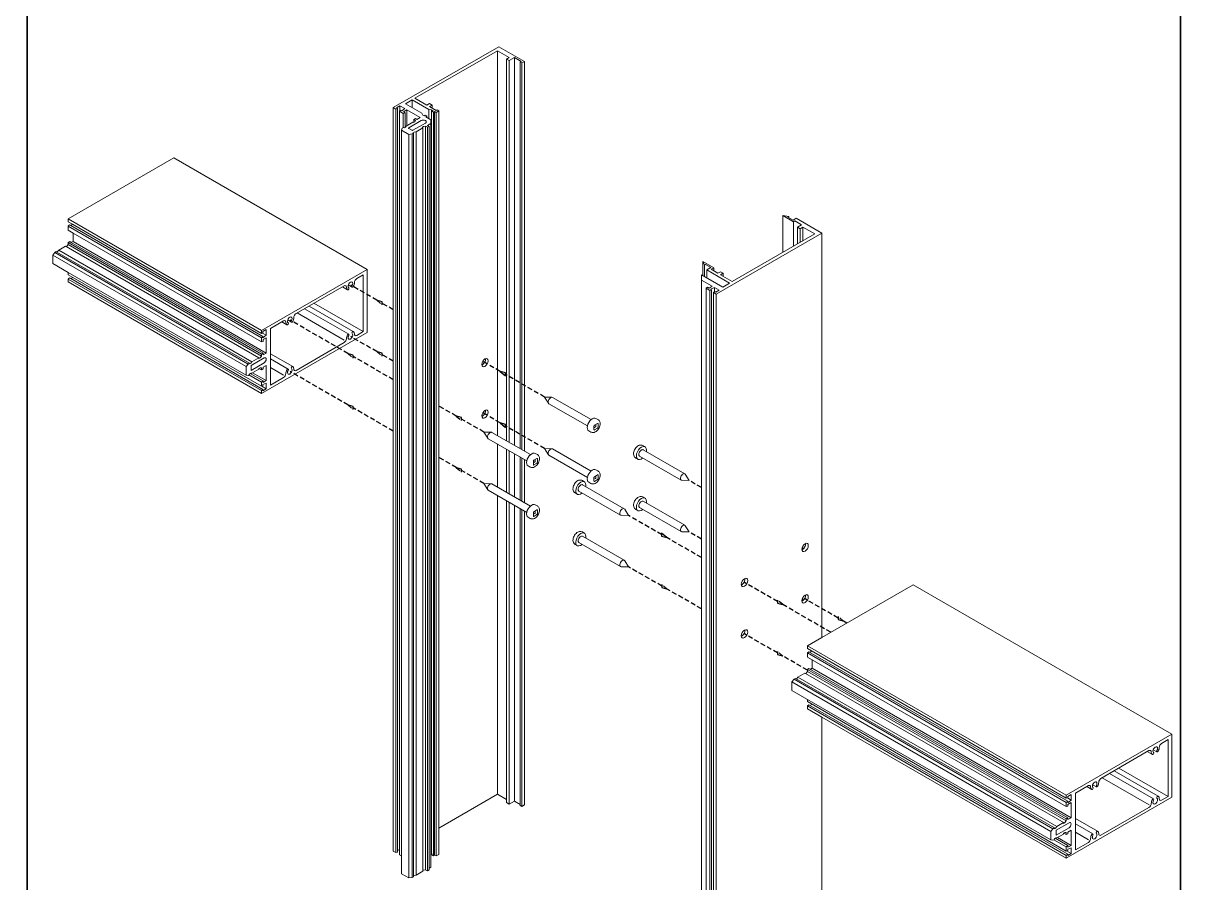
# Model space of a CAD drawing. Header units: millimetres. Extents: x -17234 to -8874, y -2869 to 1211.
# Drawn here: x -12677 to -11904, y -1562 to -996 of the extents above; entities that cross this region are included whole.
import ezdxf

# ---------------------------------------------------------------- set-up
doc = ezdxf.new("R2010")
doc.units = ezdxf.units.MM
doc.linetypes.add('ACAD_ISO07W100', pattern=[3, 0, -3])
doc.linetypes.add('DASHED', pattern=[19.05, 12.7, -6.35])
doc.layers.get('Defpoints').update_dxf_attribs({"linetype": 'ACAD_ISO07W100', "true_color": 0x105689})
doc.layers.add('Anno', color=5, linetype='Continuous')
doc.layers.add('Profile View', color=9, linetype='Continuous')

msp = doc.modelspace()

# ---------------------------------------------------------------- linework, layer by layer
at = {"layer": 'Anno', "linetype": 'DASHED', "ltscale": 0.25}
for points in [[(-12443.924, -1178.034), (-12461.11, -1168.112)], [(-12443.924, -1178.034), (-12440.46, -1181.034), (-12440.46, -1179.034), (-12443.924, -1178.034)], [(-12433.088, -1184.29), (-12440.46, -1180.034)], [(-12462.963, -1213.154), (-12501.044, -1191.168)], [(-12443.924, -1211.92), (-12461.11, -1201.997)], [(-12443.924, -1211.92), (-12440.46, -1214.92), (-12440.46, -1212.92), (-12443.924, -1211.92)], [(-12462.963, -1213.154), (-12459.499, -1216.154), (-12459.499, -1214.154), (-12462.963, -1213.154)], [(-12433.088, -1230.402), (-12459.499, -1215.154)], [(-12433.088, -1218.176), (-12440.46, -1213.92)], [(-12362.694, -1224.932), (-12374.201, -1218.289)], [(-12462.963, -1247.039), (-12501.044, -1225.053)], [(-12333.422, -1241.833), (-12359.23, -1226.932)], [(-12462.963, -1247.039), (-12459.499, -1250.039), (-12459.499, -1248.039), (-12462.963, -1247.039)], [(-12433.088, -1264.287), (-12459.499, -1249.039)], [(-12391.591, -1254.36), (-12403.098, -1247.717)], [(-12391.591, -1254.36), (-12388.127, -1257.36), (-12388.127, -1255.36), (-12391.591, -1254.36)], [(-12373.355, -1264.889), (-12388.127, -1256.36)], [(-12362.694, -1258.818), (-12374.201, -1252.174)], [(-12333.422, -1275.718), (-12359.23, -1260.818)], [(-12391.591, -1288.246), (-12403.098, -1281.602)], [(-12391.591, -1288.246), (-12388.127, -1291.246), (-12388.127, -1289.246), (-12391.591, -1288.246)], [(-12373.355, -1298.774), (-12388.127, -1290.246)], [(-12230.043, -1301.519), (-12238.174, -1296.824)], [(-12256.299, -1332.471), (-12278.108, -1319.88)], [(-12230.043, -1347.63), (-12252.835, -1334.471)], [(-12230.043, -1335.404), (-12238.174, -1330.709)], [(-12256.098, -1366.362), (-12278.108, -1353.765)], [(-12252.634, -1368.362), (-12256.098, -1365.362), (-12256.098, -1367.362), (-12252.634, -1368.362)], [(-12179.897, -1376.582), (-12201.705, -1363.991)], [(-12230.043, -1381.405), (-12252.634, -1368.362)], [(-12139.963, -1387.412), (-12161.771, -1374.821)], [(-12176.432, -1378.582), (-12179.897, -1375.582), (-12179.897, -1377.582), (-12176.432, -1378.582)], [(-12144.845, -1396.819), (-12176.432, -1378.582)], [(-12136.499, -1389.412), (-12139.963, -1386.412), (-12139.963, -1388.412), (-12136.499, -1389.412)], [(-12179.897, -1410.468), (-12201.705, -1397.876)], [(-12176.432, -1412.468), (-12179.897, -1409.468), (-12179.897, -1411.468), (-12176.432, -1412.468)], [(-12160.243, -1421.815), (-12176.432, -1412.468)]]:
    msp.add_lwpolyline(points, dxfattribs=at)
at = {"layer": 'Anno', "ltscale": 0.5}
for points in [[(-12362.694, -1224.932), (-12359.23, -1227.932), (-12359.23, -1225.932), (-12362.694, -1224.932)], [(-12362.694, -1258.818), (-12359.23, -1261.818), (-12359.23, -1259.818), (-12362.694, -1258.818)], [(-12252.835, -1334.471), (-12256.299, -1331.471), (-12256.299, -1333.471), (-12252.835, -1334.471)]]:
    msp.add_lwpolyline(points, dxfattribs=at)
at = {"layer": 'Anno', "linetype": 'DASHED', "ltscale": 0.5}
msp.add_lwpolyline([(-12134.257, -1390.706), (-12136.499, -1389.412)], dxfattribs=at)
at = {"layer": 'Defpoints', "color": 1, "ltscale": 0.5}
for points in [[(-13434.331, -829.239), (-12674.331, -829.239), (-12674.331, -1849.239), (-13434.331, -1849.239), (-13434.331, -829.239)], [(-12674.331, -829.239), (-11914.331, -829.239), (-11914.331, -1849.239), (-12674.331, -1849.239), (-12674.331, -829.239)], [(-11914.331, -829.239), (-11154.331, -829.239), (-11154.331, -1849.239), (-11914.331, -1849.239), (-11914.331, -829.239)]]:
    msp.add_lwpolyline(points, dxfattribs=at)
at = {"layer": 'Profile View', "lineweight": 0, "extrusion": (1.49468e-17, 0.816497, 0.57735)}
for p, q in [((-12363.491, -1010.979), (-12433.088, -1051.161)), ((-12346.653, -1020.7), (-12363.491, -1010.979)), ((-12418.875, -1044.996), (-12364.552, -1013.633)), ((-12364.552, -1013.633), (-12364.552, -1267.185)), ((-12364.552, -1013.633), (-12356.794, -1018.112)), ((-12356.794, -1018.112), (-12358.561, -1019.133)), ((-12358.561, -1019.133), (-12358.561, -1270.644)), ((-12358.561, -1019.133), (-12356.794, -1020.153)), ((-12356.794, -1020.153), (-12353.258, -1018.112)), ((-12353.258, -1018.112), (-12353.258, -1273.706)), ((-12353.258, -1018.112), (-12348.775, -1020.7)), ((-12356.794, -1020.153), (-12356.794, -1271.664)), ((-12348.775, -1020.7), (-12349.482, -1021.109)), ((-12349.482, -1021.109), (-12349.482, -1275.886)), ((-12349.482, -1021.109), (-12348.421, -1021.721)), ((-12348.421, -1021.721), (-12346.653, -1020.7)), ((-12348.421, -1021.721), (-12348.421, -1276.498)), ((-12346.653, -1020.7), (-12346.653, -1277.519)), ((-12431.108, -1051.242), (-12428.846, -1049.936)), ((-12428.846, -1049.936), (-12428.846, -1053.412)), ((-12428.846, -1049.936), (-12425.605, -1051.807)), ((-12425.133, -1048.609), (-12420.643, -1046.017)), ((-12414.255, -1054.89), (-12425.133, -1048.609)), ((-12420.643, -1046.017), (-12420.643, -1051.202)), ((-12420.643, -1046.017), (-12409.765, -1052.298)), ((-12411.117, -1049.476), (-12418.875, -1044.996)), ((-12409.358, -1048.46), (-12411.117, -1049.476)), ((-12407.59, -1049.481), (-12409.358, -1048.46)), ((-12409.349, -1050.496), (-12407.59, -1049.481)), ((-12407.59, -1049.481), (-12407.59, -1051.512)), ((-12433.088, -1051.161), (-12433.088, -1541.059)), ((-12433.088, -1051.161), (-12431.478, -1052.091)), ((-12431.478, -1052.091), (-12430.312, -1051.702)), ((-12431.478, -1052.091), (-12431.478, -1541.989)), ((-12430.312, -1051.702), (-12431.108, -1051.242)), ((-12430.312, -1051.702), (-12430.312, -1540.681)), ((-12428.298, -1052.865), (-12428.971, -1053.538)), ((-12428.971, -1053.538), (-12428.971, -1539.906)), ((-12428.971, -1053.538), (-12426.564, -1054.928)), ((-12427.468, -1053.344), (-12428.298, -1052.865)), ((-12425.605, -1051.807), (-12427.468, -1053.344)), ((-12426.564, -1054.928), (-12425.219, -1054.48)), ((-12426.564, -1054.928), (-12426.564, -1064.391)), ((-12426.3, -1053.855), (-12424.179, -1052.631)), ((-12425.219, -1054.48), (-12426.3, -1053.855)), ((-12425.219, -1054.48), (-12425.219, -1064.104)), ((-12424.179, -1052.631), (-12424.179, -1063)), ((-12424.179, -1052.631), (-12415.481, -1057.652)), ((-12415.481, -1057.652), (-12417.603, -1058.877)), ((-12413.737, -1056.005), (-12414.255, -1054.89)), ((-12412.83, -1056.529), (-12413.737, -1056.005)), ((-12412.123, -1056.121), (-12412.83, -1056.529)), ((-12411.062, -1056.733), (-12412.123, -1056.121)), ((-12411.769, -1057.142), (-12411.062, -1056.733)), ((-12408.356, -1059.112), (-12411.769, -1057.142)), ((-12411.062, -1056.733), (-12411.062, -1057.55)), ((-12409.765, -1052.298), (-12409.765, -1058.299)), ((-12409.765, -1052.298), (-12407.833, -1052.596)), ((-12404.866, -1053.085), (-12409.349, -1050.496)), ((-12407.833, -1052.596), (-12407.833, -1542.494)), ((-12407.833, -1052.596), (-12406.925, -1053.12)), ((-12406.925, -1053.12), (-12407.632, -1053.529)), ((-12407.632, -1053.529), (-12406.572, -1054.141)), ((-12406.572, -1054.141), (-12405.865, -1053.733)), ((-12406.572, -1054.141), (-12406.572, -1544.039)), ((-12405.865, -1053.733), (-12405.865, -1543.631)), ((-12405.865, -1053.733), (-12404.866, -1054.309)), ((-12404.159, -1052.676), (-12404.866, -1053.085)), ((-12404.866, -1054.309), (-12403.098, -1053.289)), ((-12404.866, -1054.309), (-12404.866, -1544.207)), ((-12403.098, -1053.289), (-12404.159, -1052.676)), ((-12403.098, -1053.289), (-12403.098, -1543.187)), ((-12427.161, -1064.736), (-12427.733, -1065.969)), ((-12426.234, -1064.201), (-12427.161, -1064.736)), ((-12425.81, -1064.446), (-12426.234, -1064.201)), ((-12424.96, -1063.955), (-12425.81, -1064.446)), ((-12424.641, -1063.267), (-12424.96, -1063.955)), ((-12420.132, -1060.664), (-12424.641, -1063.267)), ((-12422.968, -1064.424), (-12414.766, -1059.686)), ((-12420.847, -1066.057), (-12422.968, -1064.832)), ((-12411.93, -1061.319), (-12420.139, -1066.057)), ((-12419.695, -1060.916), (-12420.132, -1060.664)), ((-12418.844, -1060.424), (-12419.695, -1060.916)), ((-12418.557, -1058.326), (-12419.618, -1058.938)), ((-12419.618, -1058.938), (-12419.618, -1060.871)), ((-12419.618, -1058.938), (-12418.463, -1059.605)), ((-12418.463, -1059.605), (-12418.844, -1060.424)), ((-12417.603, -1058.877), (-12418.557, -1058.326)), ((-12418.133, -1067.021), (-12413.627, -1064.42)), ((-12414.063, -1064.167), (-12413.211, -1063.676)), ((-12413.627, -1064.42), (-12414.063, -1064.167)), ((-12413.627, -1064.42), (-12413.627, -1553.813)), ((-12413.211, -1063.676), (-12411.792, -1063.456)), ((-12411.792, -1063.456), (-12411.792, -1553.354)), ((-12411.792, -1063.456), (-12410.638, -1064.123)), ((-12410.638, -1064.123), (-12409.577, -1063.51)), ((-12410.638, -1064.123), (-12410.638, -1554.021)), ((-12410.532, -1062.959), (-12408.356, -1061.705)), ((-12409.577, -1063.51), (-12410.532, -1062.959)), ((-12409.577, -1063.51), (-12409.577, -1552.307)), ((-12408.356, -1061.705), (-12408.356, -1059.112)), ((-12408.356, -1061.705), (-12408.356, -1551.603)), ((-12427.733, -1065.969), (-12427.733, -1555.867)), ((-12427.733, -1065.969), (-12422.816, -1068.808)), ((-12422.816, -1068.808), (-12420.68, -1068.478)), ((-12422.816, -1068.808), (-12422.816, -1558.706)), ((-12420.68, -1068.478), (-12419.753, -1067.943)), ((-12420.68, -1068.478), (-12420.68, -1558.376)), ((-12420.178, -1067.698), (-12419.326, -1067.206)), ((-12419.753, -1067.943), (-12420.178, -1067.698)), ((-12419.753, -1067.943), (-12419.753, -1557.351)), ((-12419.326, -1067.206), (-12418.133, -1067.021)), ((-12418.133, -1067.021), (-12418.133, -1556.919)), ((-12577.725, -1084.312), (-12647.322, -1124.494)), ((-12450.401, -1157.822), (-12577.725, -1084.312)), ((-12519.998, -1198.004), (-12647.322, -1124.494)), ((-12647.322, -1124.494), (-12647.322, -1126.353)), ((-12644.557, -1127.95), (-12647.322, -1126.353)), ((-12172.418, -1122.842), (-12176.487, -1122.212)), ((-12176.487, -1122.212), (-12176.487, -1146.573)), ((-12176.487, -1122.212), (-12169.399, -1126.304)), ((-12173.059, -1123.212), (-12172.418, -1122.842)), ((-12169.611, -1125.202), (-12173.059, -1123.212)), ((-12172.418, -1122.842), (-12172.418, -1123.582)), ((-12167.632, -1124.059), (-12169.611, -1125.202)), ((-12169.399, -1126.304), (-12168.551, -1125.814)), ((-12169.399, -1126.304), (-12169.399, -1142.481)), ((-12168.551, -1125.814), (-12164.068, -1128.403)), ((-12150.794, -1133.78), (-12167.632, -1124.059)), ((-12646.402, -1128.433), (-12647.322, -1129.248)), ((-12519.998, -1202.758), (-12647.322, -1129.248)), ((-12647.322, -1129.248), (-12647.322, -1131.946)), ((-12644.14, -1133.783), (-12647.322, -1131.946)), ((-12645.697, -1128.84), (-12646.402, -1128.433)), ((-12644.557, -1127.95), (-12645.697, -1128.84)), ((-12519.079, -1201.943), (-12645.697, -1128.84)), ((-12519.998, -1199.864), (-12644.557, -1127.95)), ((-12519.998, -1205.457), (-12644.14, -1133.783)), ((-12644.14, -1133.783), (-12644.14, -1139.311)), ((-12220.391, -1173.962), (-12150.794, -1133.78)), ((-12155.39, -1134.392), (-12209.713, -1165.756)), ((-12164.068, -1128.403), (-12166.684, -1129.913)), ((-12166.684, -1129.913), (-12166.684, -1140.913)), ((-12166.684, -1129.913), (-12164.916, -1130.934)), ((-12164.916, -1130.934), (-12163.148, -1129.913)), ((-12164.916, -1130.934), (-12164.916, -1139.892)), ((-12163.148, -1129.913), (-12163.148, -1138.872)), ((-12163.148, -1129.913), (-12155.39, -1134.392)), ((-12150.794, -1133.78), (-12150.794, -1400.253)), ((-12649.073, -1142.488), (-12653.58, -1145.09)), ((-12648.637, -1142.74), (-12649.073, -1142.488)), ((-12648.221, -1142.5), (-12648.637, -1142.74)), ((-12521.749, -1215.998), (-12648.637, -1142.74)), ((-12647.322, -1141.381), (-12648.221, -1142.5)), ((-12646.261, -1139.436), (-12647.322, -1140.048)), ((-12519.998, -1213.558), (-12647.322, -1140.048)), ((-12647.322, -1140.048), (-12647.322, -1141.381)), ((-12519.998, -1214.892), (-12647.322, -1141.381)), ((-12645.307, -1139.986), (-12646.261, -1139.436)), ((-12644.14, -1139.311), (-12645.307, -1139.986)), ((-12518.937, -1212.946), (-12645.307, -1139.986)), ((-12516.816, -1212.822), (-12644.14, -1139.311)), ((-12656.114, -1146.568), (-12657.469, -1148.252)), ((-12530.145, -1221.763), (-12657.469, -1148.252)), ((-12657.469, -1148.252), (-12657.469, -1153.93)), ((-12655.187, -1146.032), (-12656.114, -1146.568)), ((-12528.791, -1220.078), (-12656.114, -1146.568)), ((-12654.763, -1146.277), (-12655.187, -1146.032)), ((-12654.336, -1146.031), (-12654.763, -1146.277)), ((-12527.864, -1219.543), (-12654.763, -1146.277)), ((-12653.58, -1145.09), (-12654.336, -1146.031)), ((-12526.256, -1218.6), (-12653.58, -1145.09)), ((-12647.322, -1159.789), (-12657.469, -1153.93)), ((-12450.401, -1157.822), (-12519.998, -1198.004)), ((-12450.401, -1199.3), (-12450.401, -1157.822)), ((-12221.955, -1156.647), (-12229.043, -1152.555)), ((-12229.043, -1152.555), (-12229.043, -1161.822)), ((-12229.043, -1152.555), (-12227.952, -1154.904)), ((-12227.952, -1154.904), (-12227.311, -1154.534)), ((-12227.952, -1154.904), (-12227.952, -1162.452)), ((-12227.311, -1154.534), (-12223.864, -1156.525)), ((-12223.864, -1156.525), (-12226.551, -1158.076)), ((-12226.551, -1158.076), (-12226.551, -1163.261)), ((-12226.551, -1158.076), (-12211.481, -1166.777)), ((-12223.732, -1157.673), (-12221.955, -1156.647)), ((-12219.248, -1160.261), (-12223.732, -1157.673)), ((-12221.955, -1156.647), (-12221.955, -1158.698)), ((-12530.145, -1227.44), (-12647.322, -1159.789)), ((-12647.322, -1159.789), (-12647.322, -1161.218)), ((-12644.265, -1162.982), (-12647.322, -1161.218)), ((-12646.402, -1163.297), (-12647.322, -1164.112)), ((-12519.998, -1237.623), (-12647.322, -1164.112)), ((-12647.322, -1164.112), (-12647.322, -1165.972)), ((-12519.998, -1239.482), (-12647.322, -1165.972)), ((-12645.606, -1163.757), (-12646.402, -1163.297)), ((-12644.265, -1162.982), (-12645.606, -1163.757)), ((-12519.079, -1236.807), (-12645.606, -1163.757)), ((-12519.998, -1234.728), (-12644.265, -1162.982)), ((-12452.982, -1161.354), (-12457.216, -1163.798)), ((-12452.982, -1198.749), (-12452.982, -1161.354)), ((-12215.971, -1169.369), (-12230.043, -1161.245)), ((-12230.043, -1161.245), (-12230.043, -1164.715)), ((-12230.043, -1164.715), (-12222.936, -1168.818)), ((-12230.043, -1164.715), (-12230.043, -1654.613)), ((-12217.481, -1159.241), (-12219.248, -1160.261)), ((-12215.713, -1160.261), (-12217.481, -1159.241)), ((-12217.472, -1161.277), (-12215.713, -1160.261)), ((-12209.713, -1165.756), (-12217.472, -1161.277)), ((-12215.713, -1160.261), (-12215.713, -1162.292)), ((-12465.531, -1168.599), (-12497.15, -1186.854)), ((-12466.635, -1169.236), (-12463.289, -1171.168)), ((-12462.748, -1167.985), (-12460.262, -1169.42)), ((-12226.139, -1169.418), (-12226.915, -1170.195)), ((-12226.915, -1170.195), (-12226.915, -1660.093)), ((-12226.915, -1170.195), (-12224.508, -1171.585)), ((-12225.058, -1170.043), (-12226.139, -1169.418)), ((-12222.936, -1168.818), (-12225.058, -1170.043)), ((-12224.508, -1171.585), (-12223.342, -1171.196)), ((-12224.508, -1171.585), (-12224.508, -1661.483)), ((-12224.172, -1170.717), (-12221.51, -1169.641)), ((-12223.342, -1171.196), (-12224.172, -1170.717)), ((-12223.342, -1171.196), (-12223.342, -1661.094)), ((-12221.328, -1172.359), (-12222.001, -1173.032)), ((-12222.001, -1173.032), (-12222.001, -1662.93)), ((-12222.001, -1173.032), (-12220.391, -1173.962)), ((-12221.51, -1169.641), (-12221.51, -1172.542)), ((-12221.51, -1169.641), (-12218.269, -1171.512)), ((-12220.532, -1172.819), (-12221.328, -1172.359)), ((-12218.269, -1171.512), (-12220.532, -1172.819)), ((-12220.391, -1173.962), (-12220.391, -1663.86)), ((-12211.481, -1166.777), (-12215.971, -1169.369)), ((-12452.982, -1198.749), (-12485.367, -1180.051)), ((-12496.393, -1186.417), (-12465.459, -1204.276)), ((-12491.535, -1183.612), (-12462.495, -1200.378)), ((-12488.508, -1181.865), (-12459.469, -1198.631)), ((-12505.476, -1191.661), (-12513.988, -1196.575)), ((-12513.988, -1196.575), (-12513.988, -1233.971)), ((-12506.569, -1192.292), (-12503.223, -1194.224)), ((-12502.682, -1191.041), (-12500.196, -1192.476)), ((-12519.998, -1198.004), (-12519.998, -1199.864)), ((-12519.998, -1239.482), (-12450.401, -1199.3)), ((-12519.998, -1199.864), (-12519.079, -1199.617)), ((-12519.079, -1201.943), (-12519.998, -1202.758)), ((-12519.998, -1202.758), (-12519.998, -1205.457)), ((-12516.816, -1201.134), (-12519.328, -1199.684)), ((-12519.079, -1198.698), (-12516.816, -1197.392)), ((-12519.079, -1199.617), (-12519.079, -1198.698)), ((-12516.816, -1201.134), (-12519.079, -1202.901)), ((-12519.079, -1202.901), (-12519.079, -1201.943)), ((-12518.937, -1204.005), (-12516.816, -1202.781)), ((-12518.937, -1205.172), (-12518.937, -1204.005)), ((-12516.816, -1197.392), (-12516.816, -1201.134)), ((-12516.816, -1202.781), (-12516.816, -1212.822)), ((-12457.216, -1201.194), (-12452.982, -1198.749)), ((-12519.998, -1205.457), (-12518.937, -1205.172)), ((-12497.15, -1224.249), (-12465.531, -1205.994)), ((-12528.791, -1220.078), (-12530.145, -1221.763)), ((-12527.864, -1219.543), (-12528.791, -1220.078)), ((-12527.012, -1219.541), (-12527.864, -1220.033)), ((-12527.864, -1220.033), (-12527.864, -1219.543)), ((-12526.256, -1218.6), (-12527.012, -1219.541)), ((-12518.22, -1216.081), (-12526.777, -1221.024)), ((-12526.777, -1224.29), (-12518.216, -1219.35)), ((-12521.749, -1215.998), (-12526.256, -1218.6)), ((-12521.749, -1216.503), (-12521.749, -1215.998)), ((-12520.898, -1216.011), (-12521.749, -1216.503)), ((-12519.998, -1214.892), (-12520.898, -1216.011)), ((-12518.937, -1212.946), (-12519.998, -1213.558)), ((-12519.998, -1213.558), (-12519.998, -1214.892)), ((-12516.816, -1212.822), (-12518.937, -1214.048)), ((-12518.937, -1214.048), (-12518.937, -1212.946)), ((-12513.988, -1213.266), (-12499.402, -1221.687)), ((-12513.988, -1216.761), (-12502.429, -1223.434)), ((-12530.145, -1221.763), (-12530.145, -1227.44)), ((-12530.145, -1227.44), (-12528.791, -1227.561)), ((-12528.791, -1227.561), (-12527.864, -1227.026)), ((-12519.998, -1232.03), (-12528.264, -1227.257)), ((-12527.864, -1226.536), (-12527.014, -1226.046)), ((-12527.864, -1227.026), (-12527.864, -1226.536)), ((-12518.937, -1231.089), (-12527.343, -1226.236)), ((-12527.014, -1226.046), (-12526.258, -1226.113)), ((-12526.777, -1221.024), (-12526.777, -1224.29)), ((-12526.258, -1226.113), (-12521.749, -1223.51)), ((-12516.816, -1231.031), (-12525.796, -1225.847)), ((-12521.749, -1223.006), (-12520.898, -1222.514)), ((-12521.749, -1223.51), (-12521.749, -1223.006)), ((-12519.998, -1223.928), (-12521.672, -1222.961)), ((-12520.898, -1222.514), (-12519.998, -1222.595)), ((-12519.998, -1222.595), (-12519.998, -1223.928)), ((-12519.998, -1223.928), (-12518.937, -1223.316)), ((-12518.937, -1222.213), (-12516.816, -1220.989)), ((-12518.937, -1223.316), (-12518.937, -1222.213)), ((-12516.816, -1220.989), (-12516.816, -1231.031)), ((-12513.988, -1222.37), (-12505.392, -1227.332)), ((-12518.937, -1231.089), (-12519.998, -1232.03)), ((-12519.998, -1232.03), (-12519.998, -1234.728)), ((-12519.998, -1234.728), (-12519.079, -1234.482)), ((-12516.816, -1236.42), (-12519.827, -1234.682)), ((-12519.079, -1233.523), (-12516.816, -1232.678)), ((-12519.079, -1234.482), (-12519.079, -1233.523)), ((-12516.816, -1231.031), (-12518.937, -1232.256)), ((-12518.937, -1232.256), (-12518.937, -1231.089)), ((-12516.816, -1232.678), (-12516.816, -1236.42)), ((-12513.988, -1233.971), (-12505.476, -1229.057)), ((-12519.079, -1236.807), (-12519.998, -1237.623)), ((-12519.998, -1237.623), (-12519.998, -1239.482)), ((-12516.816, -1236.42), (-12519.079, -1237.727)), ((-12519.079, -1237.727), (-12519.079, -1236.807)), ((-12333.422, -1241.833), (-12328.594, -1241.961)), ((-12333.422, -1241.833), (-12330.897, -1245.95)), ((-12328.178, -1242.074), (-12302.822, -1256.713)), ((-12330.591, -1246.253), (-12305.235, -1260.892)), ((-12298.257, -1256.665), (-12299.622, -1255.877)), ((-12373.355, -1264.889), (-12368.528, -1265.017)), ((-12373.355, -1264.889), (-12370.83, -1269.005)), ((-12368.112, -1265.13), (-12342.756, -1279.769)), ((-12302.994, -1264.87), (-12304.359, -1264.082)), ((-12300.874, -1263.319), (-12300.874, -1261.033)), ((-12299.954, -1261.563), (-12300.874, -1262.094)), ((-12300.52, -1260.42), (-12298.54, -1259.277)), ((-12298.54, -1262.38), (-12300.52, -1263.523)), ((-12299.601, -1259.889), (-12299.601, -1260.951)), ((-12298.187, -1259.481), (-12298.187, -1261.767)), ((-12370.525, -1269.309), (-12345.169, -1283.948)), ((-12364.552, -1272.758), (-12364.552, -1301.071)), ((-12267.237, -1274.575), (-12268.602, -1273.787)), ((-12358.561, -1276.216), (-12358.561, -1304.529)), ((-12356.794, -1277.237), (-12356.794, -1305.55)), ((-12353.258, -1279.278), (-12353.258, -1307.591)), ((-12349.482, -1281.458), (-12349.482, -1309.771)), ((-12348.421, -1282.071), (-12348.421, -1310.384)), ((-12338.191, -1279.721), (-12339.556, -1278.933)), ((-12333.422, -1275.718), (-12328.594, -1275.847)), ((-12333.422, -1275.718), (-12330.897, -1279.835)), ((-12330.591, -1280.139), (-12305.235, -1294.778)), ((-12328.178, -1275.959), (-12302.822, -1290.598)), ((-12271.974, -1282.78), (-12273.339, -1281.992)), ((-12270.812, -1280.767), (-12243.418, -1296.583)), ((-12268.399, -1276.587), (-12241.005, -1292.403)), ((-12346.653, -1283.091), (-12346.653, -1311.404)), ((-12342.928, -1287.926), (-12344.293, -1287.138)), ((-12340.807, -1286.375), (-12340.807, -1284.088)), ((-12339.888, -1284.619), (-12340.807, -1285.15)), ((-12340.454, -1283.476), (-12338.474, -1282.333)), ((-12338.474, -1285.436), (-12340.454, -1286.579)), ((-12339.535, -1282.945), (-12339.535, -1284.007)), ((-12338.12, -1282.537), (-12338.12, -1284.823)), ((-12298.257, -1290.551), (-12299.622, -1289.762)), ((-12307.171, -1297.631), (-12308.536, -1296.842)), ((-12300.874, -1297.204), (-12300.874, -1294.918)), ((-12299.954, -1295.449), (-12300.874, -1295.98)), ((-12300.52, -1294.306), (-12298.54, -1293.163)), ((-12298.54, -1296.265), (-12300.52, -1297.408)), ((-12299.601, -1293.775), (-12299.601, -1294.836)), ((-12298.187, -1293.367), (-12298.187, -1295.653)), ((-12238.174, -1296.824), (-12243.002, -1296.695)), ((-12238.174, -1296.824), (-12240.699, -1292.707)), ((-12373.355, -1298.774), (-12368.528, -1298.902)), ((-12373.355, -1298.774), (-12370.83, -1302.891)), ((-12370.525, -1303.195), (-12345.169, -1317.834)), ((-12368.112, -1299.015), (-12342.756, -1313.654)), ((-12311.908, -1305.835), (-12313.273, -1305.047)), ((-12310.746, -1303.823), (-12283.352, -1319.639)), ((-12308.333, -1299.643), (-12280.939, -1315.459)), ((-12302.994, -1298.755), (-12304.359, -1297.967)), ((-12364.552, -1306.643), (-12364.552, -1503.531)), ((-12358.561, -1310.102), (-12358.561, -1506.989)), ((-12356.794, -1311.122), (-12356.794, -1510.051)), ((-12338.191, -1313.606), (-12339.556, -1312.818)), ((-12267.237, -1308.46), (-12268.602, -1307.672)), ((-12268.399, -1310.473), (-12241.005, -1326.289)), ((-12353.258, -1313.164), (-12353.258, -1508.01)), ((-12349.482, -1315.344), (-12349.482, -1510.19)), ((-12348.421, -1315.956), (-12348.421, -1511.619)), ((-12346.653, -1316.977), (-12346.653, -1510.598)), ((-12340.807, -1320.26), (-12340.807, -1317.974)), ((-12339.888, -1318.505), (-12340.807, -1319.035)), ((-12340.454, -1317.362), (-12338.474, -1316.218)), ((-12338.474, -1319.321), (-12340.454, -1320.464)), ((-12339.535, -1316.831), (-12339.535, -1317.892)), ((-12338.12, -1316.423), (-12338.12, -1318.709)), ((-12278.108, -1319.88), (-12282.936, -1319.751)), ((-12278.108, -1319.88), (-12280.633, -1315.763)), ((-12271.974, -1316.665), (-12273.339, -1315.877)), ((-12270.812, -1314.652), (-12243.418, -1330.468)), ((-12342.928, -1321.811), (-12344.293, -1321.023)), ((-12238.174, -1330.709), (-12240.699, -1326.593)), ((-12307.171, -1331.516), (-12308.536, -1330.728)), ((-12308.333, -1333.529), (-12280.939, -1349.345)), ((-12238.174, -1330.709), (-12243.002, -1330.581)), ((-12311.908, -1339.721), (-12313.273, -1338.933)), ((-12310.746, -1337.708), (-12283.352, -1353.524)), ((-12163.148, -1339.867), (-12163.148, -1342.096)), ((-12278.108, -1353.765), (-12280.633, -1349.648)), ((-12278.108, -1353.765), (-12282.936, -1353.637)), ((-12090.646, -1365.527), (-12150.794, -1400.253)), ((-12090.646, -1365.527), (-11920.021, -1464.037)), ((-12163.148, -1373.752), (-12163.148, -1375.982)), ((-12150.794, -1400.253), (-12160.243, -1405.709)), ((-12160.243, -1405.709), (-12160.243, -1407.568)), ((-12160.243, -1405.709), (-11989.618, -1504.219)), ((-12160.243, -1407.568), (-11989.618, -1506.079)), ((-12159.324, -1409.648), (-12160.243, -1410.463)), ((-12160.243, -1410.463), (-12160.243, -1413.161)), ((-12160.243, -1410.463), (-11989.618, -1508.973)), ((-12160.243, -1413.161), (-11989.618, -1511.672)), ((-12159.324, -1409.648), (-11988.699, -1508.158)), ((-12157.478, -1409.165), (-12158.618, -1410.055)), ((-12159.182, -1420.651), (-12160.243, -1421.263)), ((-12159.182, -1420.651), (-11988.557, -1519.161)), ((-12157.061, -1420.526), (-12158.228, -1421.201)), ((-12157.061, -1414.998), (-12157.061, -1420.526)), ((-12157.061, -1420.526), (-11986.436, -1519.037)), ((-12169.036, -1427.783), (-12170.39, -1429.467)), ((-12168.109, -1427.247), (-12169.036, -1427.783)), ((-12169.036, -1427.783), (-11998.411, -1526.293)), ((-12168.109, -1427.247), (-11997.484, -1525.758)), ((-12167.257, -1427.246), (-12167.685, -1427.492)), ((-12166.501, -1426.305), (-12167.257, -1427.246)), ((-12161.994, -1423.703), (-12166.501, -1426.305)), ((-12166.501, -1426.305), (-11995.876, -1524.815)), ((-12161.143, -1423.715), (-12161.558, -1423.955)), ((-12161.558, -1423.955), (-11990.933, -1522.465)), ((-12160.243, -1422.596), (-12161.143, -1423.715)), ((-12160.243, -1421.263), (-12160.243, -1422.596)), ((-12160.243, -1421.263), (-11989.618, -1519.773)), ((-12160.243, -1422.596), (-11989.618, -1521.107)), ((-12170.39, -1429.467), (-12170.39, -1435.145)), ((-12170.39, -1429.467), (-11999.765, -1527.978)), ((-12170.39, -1435.145), (-11999.765, -1533.655)), ((-12160.243, -1441.004), (-12160.243, -1442.433)), ((-12160.243, -1442.433), (-11989.618, -1540.943)), ((-12157.186, -1444.197), (-12158.528, -1444.972)), ((-12159.324, -1444.512), (-12160.243, -1445.327)), ((-12160.243, -1445.327), (-12160.243, -1447.187)), ((-12160.243, -1445.327), (-11989.618, -1543.838)), ((-12160.243, -1447.187), (-12150.794, -1452.642)), ((-12159.324, -1444.512), (-11988.699, -1543.022)), ((-12150.794, -1452.642), (-12150.794, -1623.678)), ((-12150.794, -1452.642), (-11989.618, -1545.697)), ((-11920.021, -1464.037), (-11989.618, -1504.219)), ((-11920.021, -1505.515), (-11920.021, -1464.037)), ((-11966.77, -1493.069), (-11935.151, -1474.814)), ((-11932.368, -1474.2), (-11929.882, -1475.635)), ((-11926.836, -1470.013), (-11922.602, -1467.569)), ((-11922.602, -1467.569), (-11922.602, -1504.964)), ((-11936.255, -1475.451), (-11932.909, -1477.383)), ((-11961.155, -1489.827), (-11932.116, -1506.593)), ((-11958.128, -1488.08), (-11929.089, -1504.846)), ((-11954.988, -1486.266), (-11922.602, -1504.964)), ((-11983.608, -1502.79), (-11975.096, -1497.876)), ((-11972.302, -1497.256), (-11969.816, -1498.691)), ((-11966.013, -1492.632), (-11935.079, -1510.491)), ((-12364.552, -1503.531), (-12403.098, -1525.785)), ((-12358.561, -1506.989), (-12364.552, -1503.531)), ((-11989.618, -1504.219), (-11989.618, -1506.079)), ((-11989.618, -1545.697), (-11920.021, -1505.515)), ((-11989.618, -1506.079), (-11988.699, -1505.832)), ((-11988.948, -1505.899), (-11986.436, -1507.349)), ((-11988.699, -1504.913), (-11986.436, -1503.607)), ((-11988.699, -1505.832), (-11988.699, -1504.913)), ((-11986.436, -1503.607), (-11986.436, -1507.349)), ((-11983.608, -1540.186), (-11983.608, -1502.79)), ((-11976.189, -1498.507), (-11972.843, -1500.439)), ((-11922.602, -1504.964), (-11926.836, -1507.409)), ((-12358.561, -1506.989), (-12358.561, -1509.031)), ((-12356.794, -1510.051), (-12358.561, -1509.031)), ((-12353.258, -1508.01), (-12356.794, -1510.051)), ((-12349.482, -1510.19), (-12353.258, -1508.01)), ((-12349.482, -1510.19), (-12349.482, -1511.007)), ((-12348.421, -1511.619), (-12349.482, -1511.007)), ((-12346.653, -1510.598), (-12348.421, -1511.619)), ((-11988.699, -1508.158), (-11989.618, -1508.973)), ((-11989.618, -1508.973), (-11989.618, -1511.672)), ((-11989.618, -1511.672), (-11988.557, -1511.387)), ((-11986.436, -1507.349), (-11988.699, -1509.116)), ((-11988.699, -1509.116), (-11988.699, -1508.158)), ((-11988.557, -1510.22), (-11986.436, -1508.996)), ((-11988.557, -1511.387), (-11988.557, -1510.22)), ((-11986.436, -1508.996), (-11986.436, -1519.037)), ((-11935.151, -1512.209), (-11966.77, -1530.464)), ((-11989.618, -1521.107), (-11990.518, -1522.226)), ((-11988.557, -1519.161), (-11989.618, -1519.773)), ((-11989.618, -1519.773), (-11989.618, -1521.107)), ((-11986.436, -1519.037), (-11988.557, -1520.263)), ((-11988.557, -1520.263), (-11988.557, -1519.161)), ((-11983.608, -1519.481), (-11969.022, -1527.902)), ((-11998.411, -1526.293), (-11999.765, -1527.978)), ((-11999.765, -1527.978), (-11999.765, -1533.655)), ((-11997.484, -1525.758), (-11998.411, -1526.293)), ((-11996.632, -1525.756), (-11997.484, -1526.248)), ((-11997.484, -1526.248), (-11997.484, -1525.758)), ((-11995.876, -1524.815), (-11996.632, -1525.756)), ((-11996.397, -1527.239), (-11987.84, -1522.296)), ((-11987.836, -1525.565), (-11996.397, -1530.505)), ((-11996.397, -1530.505), (-11996.397, -1527.239)), ((-11991.37, -1522.213), (-11995.876, -1524.815)), ((-11991.37, -1522.718), (-11991.37, -1522.213)), ((-11990.518, -1522.226), (-11991.37, -1522.718)), ((-11991.37, -1529.221), (-11990.518, -1528.729)), ((-11991.37, -1529.725), (-11991.37, -1529.221)), ((-11991.292, -1529.176), (-11989.618, -1530.143)), ((-11990.518, -1528.729), (-11989.618, -1528.81)), ((-11989.618, -1528.81), (-11989.618, -1530.143)), ((-11988.557, -1528.428), (-11986.436, -1527.204)), ((-11988.557, -1529.531), (-11988.557, -1528.428)), ((-11986.436, -1527.204), (-11986.436, -1537.246)), ((-11983.608, -1522.976), (-11972.049, -1529.649)), ((-11983.608, -1528.585), (-11975.012, -1533.547)), ((-11999.765, -1533.655), (-11998.411, -1533.776)), ((-11998.411, -1533.776), (-11997.484, -1533.241)), ((-11997.884, -1533.472), (-11989.618, -1538.245)), ((-11997.484, -1532.751), (-11996.634, -1532.261)), ((-11997.484, -1533.241), (-11997.484, -1532.751)), ((-11996.963, -1532.451), (-11988.557, -1537.304)), ((-11996.634, -1532.261), (-11995.878, -1532.328)), ((-11995.878, -1532.328), (-11991.37, -1529.725)), ((-11995.416, -1532.062), (-11986.436, -1537.246)), ((-11989.618, -1530.143), (-11988.557, -1529.531)), ((-11975.096, -1535.272), (-11983.608, -1540.186)), ((-12431.478, -1541.989), (-12433.088, -1541.059)), ((-12430.312, -1541.6), (-12431.478, -1541.989)), ((-12428.971, -1539.906), (-12430.312, -1540.681)), ((-12430.312, -1540.681), (-12430.312, -1541.6)), ((-12428.971, -1539.906), (-12428.971, -1543.436)), ((-12427.733, -1544.15), (-12428.971, -1543.436)), ((-12407.833, -1542.494), (-12408.356, -1542.413)), ((-12407.632, -1542.61), (-12407.833, -1542.494)), ((-12406.572, -1544.039), (-12407.632, -1543.427)), ((-12405.865, -1543.631), (-12406.572, -1544.039)), ((-12404.866, -1544.207), (-12405.865, -1543.631)), ((-12403.098, -1543.187), (-12404.866, -1544.207)), ((-11988.557, -1537.304), (-11989.618, -1538.245)), ((-11989.618, -1538.245), (-11989.618, -1540.943)), ((-11989.618, -1540.943), (-11988.699, -1540.697)), ((-11988.699, -1543.022), (-11989.618, -1543.838)), ((-11989.618, -1543.838), (-11989.618, -1545.697)), ((-11989.447, -1540.897), (-11986.436, -1542.635)), ((-11988.699, -1539.738), (-11986.436, -1538.893)), ((-11988.699, -1540.697), (-11988.699, -1539.738)), ((-11986.436, -1542.635), (-11988.699, -1543.942)), ((-11988.699, -1543.942), (-11988.699, -1543.022)), ((-11986.436, -1537.246), (-11988.557, -1538.471)), ((-11988.557, -1538.471), (-11988.557, -1537.304)), ((-11986.436, -1538.893), (-11986.436, -1542.635)), ((-12408.356, -1551.603), (-12409.577, -1552.307)), ((-12422.816, -1558.706), (-12427.733, -1555.867)), ((-12420.68, -1558.376), (-12422.816, -1558.706)), ((-12419.753, -1557.841), (-12420.68, -1558.376)), ((-12419.326, -1557.104), (-12419.753, -1557.351)), ((-12418.133, -1556.919), (-12419.326, -1557.104)), ((-12413.627, -1554.317), (-12418.133, -1556.919)), ((-12413.211, -1553.574), (-12413.627, -1553.813)), ((-12411.792, -1553.354), (-12413.211, -1553.574)), ((-12410.638, -1554.021), (-12411.792, -1553.354)), ((-12409.577, -1553.408), (-12410.638, -1554.021))]:
    msp.add_line(p, q, dxfattribs=at)
at = {"layer": 'Profile View', "lineweight": 0}
for points in [[(-12161.994, -1423.703), (-12161.558, -1423.955)], [(-12407.632, -1542.61), (-12407.632, -1543.427)], [(-12409.577, -1553.408), (-12409.577, -1552.307)], [(-12419.753, -1557.841), (-12419.753, -1557.351)], [(-12413.627, -1554.317), (-12413.627, -1553.813)]]:
    msp.add_lwpolyline(points, dxfattribs=at)
at = {"layer": 'Profile View', "lineweight": 0, "extrusion": (9.61481e-17, 4.996e-16, -1)}
msp.add_ellipse((-12422.614, -1064.628), major_axis=(-0.5, 0), ratio=0.5773503, start_param=-0.7853982, end_param=0.7853982, dxfattribs=at)
at = {"layer": 'Profile View', "lineweight": 0, "extrusion": (4.37351e-17, 4.996e-16, -1)}
msp.add_ellipse((-12413.362, -1060.511), major_axis=(2.003, 0), ratio=0.5773503, start_param=-2.3472207, end_param=0.7738333, dxfattribs=at)
at = {"layer": 'Profile View', "lineweight": 0, "extrusion": (1.5761e-16, 2.22045e-16, -1)}
msp.add_ellipse((-12420.493, -1065.853), major_axis=(-0.5, 0), ratio=0.5773503, start_param=-2.3561945, end_param=-0.7853982, dxfattribs=at)
at = {"layer": 'Profile View', "lineweight": 0}
for centre, major_axis, start_param, end_param in [((-12461.379, -1167.957), (1.075, 1.862), -1.5421251, 3.1129215), ((-12457.216, -1165.553), (-1.075, -1.862), -2.3561945, -0.7854939), ((-12465.542, -1170.361), (1.075, 1.862), -0.7853128, 0.7778583), ((-12501.313, -1191.012), (1.075, 1.862), -1.5421251, 3.1129215), ((-12497.15, -1188.609), (-1.075, -1.862), -2.3561945, -0.7854935), ((-12505.476, -1193.416), (1.075, 1.862), -0.7860915, 0.785398), ((-12465.542, -1204.245), (1.075, 1.862), -2.3486546, -0.7854836), ((-12461.379, -1201.842), (-1.075, -1.862), -1.5421251, 3.1129215), ((-12457.216, -1199.438), (-1.075, -1.862), -0.7853024, 0.7853982), ((-12518.233, -1217.724), (1.002, 1.735), -2.3446296, 0.7764243), ((-12374.469, -1218.134), (1.5, 2.598), -2.5114554, -0.6301372), ((-12505.476, -1227.301), (1.075, 1.862), -2.3561945, -0.7854944), ((-12501.313, -1224.898), (-1.075, -1.862), -1.5421251, 3.1129215), ((-12497.15, -1222.494), (-1.075, -1.862), -0.7853024, 0.7853982), ((-12374.469, -1252.019), (1.5, 2.598), -2.5114554, -0.6301372), ((-12269.605, -1278.677), (1.207, 2.09), 0, 3.1415927), ((-12309.539, -1301.733), (1.207, 2.09), 0, 3.1415927), ((-12269.605, -1312.563), (1.207, 2.09), 0, 3.1415927), ((-12309.539, -1335.619), (1.207, 2.09), 0, 3.1415927), ((-12163.539, -1339.914), (1.5, 2.598), -2.5114554, -0.6301372), ((-12203.473, -1362.97), (1.5, 2.598), -2.5114554, -0.6301372), ((-12163.539, -1373.8), (1.5, 2.598), -2.5114554, -0.6301372), ((-12203.473, -1396.856), (1.5, 2.598), -2.5114554, -0.6301372), ((-11929.485, -1474.948), (-0.397, -0.687), -1.5421251, 1.5994675), ((-11930.999, -1474.172), (1.869, 3.237), -1.5421259, -0.7854932), ((-11930.999, -1474.172), (-1.869, -3.237), -0.7853128, -0.0286712), ((-11932.512, -1476.696), (-0.397, -0.687), -0.0286712, 3.1129215), ((-11969.419, -1498.004), (-0.397, -0.687), -1.5421251, 1.5994675), ((-11970.933, -1497.227), (1.869, 3.237), -1.5421259, -0.7854935), ((-11970.933, -1497.227), (-1.869, -3.237), -0.7848483, -0.0286707), ((-11972.446, -1499.751), (-0.397, -0.687), -0.0286712, 3.1129215), ((-11929.485, -1505.533), (0.397, 0.687), -0.0286712, 3.1129215), ((-11930.999, -1508.057), (1.869, 3.237), -0.7853031, -0.0286705), ((-11930.999, -1508.057), (-1.869, -3.237), -1.5421251, -0.7854836), ((-11932.512, -1507.281), (0.397, 0.687), -1.5421251, 1.5994675), ((-11969.419, -1528.589), (0.397, 0.687), -0.0286712, 3.1129215), ((-11970.933, -1531.113), (1.869, 3.237), -0.7853024, -0.0286705), ((-11970.933, -1531.113), (-1.869, -3.237), -1.5421251, -0.7854944), ((-11972.446, -1530.337), (0.397, 0.687), -1.5421251, 1.5994675)]:
    msp.add_ellipse(centre, major_axis=major_axis, ratio=0.5773503, start_param=start_param, end_param=end_param, dxfattribs=at)
at = {"layer": 'Profile View', "lineweight": 0, "extrusion": (8.75605e-17, 1.23904e-16, -1)}
msp.add_ellipse((-12461.379, -1167.957), major_axis=(-1.869, -3.237), ratio=0.5773503, start_param=0.0286712, end_param=0.7853128, dxfattribs=at)
at = {"layer": 'Profile View', "lineweight": 0, "extrusion": (3.96323e-16, -1.18459e-16, -1)}
for centre, major_axis in [((-12462.892, -1170.481), (0.397, 0.687)), ((-12459.865, -1199.318), (-0.397, -0.687)), ((-12499.799, -1222.374), (-0.397, -0.687))]:
    msp.add_ellipse(centre, major_axis=major_axis, ratio=0.5773503, start_param=0.0286712, end_param=3.1702638, dxfattribs=at)
at = {"layer": 'Profile View', "lineweight": 0, "extrusion": (4.3696e-16, -2.70119e-16, -1)}
for centre in [(-12459.865, -1168.733), (-12499.799, -1191.789)]:
    msp.add_ellipse(centre, major_axis=(-0.397, -0.687), ratio=0.5773503, start_param=-1.5994675, end_param=1.5421251, dxfattribs=at)
at = {"layer": 'Profile View', "lineweight": 0, "extrusion": (2.28064e-16, -2.13149e-17, -1)}
msp.add_ellipse((-12461.379, -1167.957), major_axis=(-1.869, -3.237), ratio=0.5773503, start_param=-2.3560994, end_param=-1.5994668, dxfattribs=at)
at = {"layer": 'Profile View', "lineweight": 0, "extrusion": (2.48383e-16, -9.71445e-17, -1)}
for centre, major_axis, start_param, end_param in [((-12501.313, -1191.012), (-1.869, -3.237), 0.0286707, 0.7848483), ((-11966.77, -1528.709), (-1.075, -1.862), -0.7853982, 0.7853024)]:
    msp.add_ellipse(centre, major_axis=major_axis, ratio=0.5773503, start_param=start_param, end_param=end_param, dxfattribs=at)
at = {"layer": 'Profile View', "lineweight": 0, "extrusion": (2.7242e-16, -1.11022e-16, -1)}
for centre, major_axis, start_param, end_param in [((-12502.826, -1193.536), (0.397, 0.687), 0.0286712, 3.1702638), ((-11926.836, -1505.653), (-1.075, -1.862), -0.7853982, 0.7853024)]:
    msp.add_ellipse(centre, major_axis=major_axis, ratio=0.5773503, start_param=start_param, end_param=end_param, dxfattribs=at)
at = {"layer": 'Profile View', "lineweight": 0, "extrusion": (1.83709e-16, 6.83926e-17, -1)}
msp.add_ellipse((-12501.313, -1191.012), major_axis=(-1.869, -3.237), ratio=0.5773503, start_param=-2.3560992, end_param=-1.5994668, dxfattribs=at)
at = {"layer": 'Profile View', "lineweight": 0, "extrusion": (3.20494e-16, -1.38778e-16, -1)}
msp.add_ellipse((-12461.379, -1201.842), major_axis=(1.869, 3.237), ratio=0.5773503, start_param=-2.3561091, end_param=-1.5994675, dxfattribs=at)
at = {"layer": 'Profile View', "lineweight": 0, "extrusion": (4.9619e-16, -1.12019e-16, -1)}
for centre in [(-12462.892, -1201.066), (-12502.826, -1224.122)]:
    msp.add_ellipse(centre, major_axis=(0.397, 0.687), ratio=0.5773503, start_param=-1.5994675, end_param=1.5421251, dxfattribs=at)
at = {"layer": 'Profile View', "lineweight": 0, "extrusion": (1.31916e-16, 3.41963e-17, -1)}
msp.add_ellipse((-12461.379, -1201.842), major_axis=(1.869, 3.237), ratio=0.5773503, start_param=0.0286705, end_param=0.7853031, dxfattribs=at)
at = {"layer": 'Profile View', "lineweight": 0, "extrusion": (1.35635e-16, 9.61481e-17, -1)}
for centre in [(-12372.701, -1219.155), (-12372.701, -1253.04), (-12161.771, -1340.935), (-12201.705, -1363.991), (-12161.771, -1374.821), (-12201.705, -1397.876)]:
    msp.add_ellipse(centre, major_axis=(-1.5, -2.598), ratio=0.5773503, start_param=-5.4977871, end_param=0.7853982, dxfattribs=at)
at = {"layer": 'Profile View', "lineweight": 0, "extrusion": (2.79857e-16, 1.28814e-17, -1)}
for centre, major_axis, start_param, end_param in [((-12501.313, -1224.898), (1.869, 3.237), -2.3560983, -1.5994675), ((-11970.933, -1497.227), (-1.075, -1.862), 0.0286712, 4.6837178)]:
    msp.add_ellipse(centre, major_axis=major_axis, ratio=0.5773503, start_param=start_param, end_param=end_param, dxfattribs=at)
at = {"layer": 'Profile View', "lineweight": 0, "extrusion": (2.11464e-16, 1.16467e-16, -1)}
msp.add_ellipse((-12501.313, -1224.898), major_axis=(1.869, 3.237), ratio=0.5773503, start_param=0.0286705, end_param=0.7853024, dxfattribs=at)
at = {"layer": 'Profile View', "lineweight": 0, "extrusion": (3.27931e-16, -1.48742e-17, -1)}
for centre in [(-12329.385, -1244.164), (-12369.318, -1267.219)]:
    msp.add_ellipse(centre, major_axis=(-1.207, -2.09), ratio=0.5773503, start_param=0, end_param=3.1415927, dxfattribs=at)
at = {"layer": 'Profile View', "lineweight": 0, "extrusion": (3.51968e-16, -2.8752e-17, -1)}
for centre, major_axis, start_param, end_param in [((-12301.991, -1259.979), (-2.369, -4.102), 0, 3.1415927), ((-12341.925, -1283.035), (-2.369, -4.102), 0, 3.1415927), ((-12301.991, -1293.865), (-2.369, -4.102), 0, 3.1415927), ((-12341.925, -1316.921), (-2.369, -4.102), 0, 3.1415927), ((-11930.999, -1508.057), (1.075, 1.862), 0.0286712, 4.6837178), ((-11970.933, -1531.113), (1.075, 1.862), 0.0286712, 4.6837178)]:
    msp.add_ellipse(centre, major_axis=major_axis, ratio=0.5773503, start_param=start_param, end_param=end_param, dxfattribs=at)
at = {"layer": 'Profile View', "lineweight": 0, "extrusion": (2.44664e-16, -1.59096e-16, -1)}
for centre in [(-12300.52, -1260.828), (-12340.454, -1283.884), (-12300.52, -1294.714), (-12340.454, -1317.77)]:
    msp.add_ellipse(centre, major_axis=(0.25, 0.433), ratio=0.5773503, start_param=-2.3561945, end_param=-0.7853982, dxfattribs=at)
at = {"layer": 'Profile View', "lineweight": 0, "extrusion": (3.92605e-16, -1.80411e-16, -1)}
for centre in [(-12300.52, -1263.115), (-12340.454, -1286.17), (-12300.52, -1297), (-12340.454, -1320.056)]:
    msp.add_ellipse(centre, major_axis=(-0.25, -0.433), ratio=0.5773503, start_param=-0.7853982, end_param=0.7853982, dxfattribs=at)
at = {"layer": 'Profile View', "lineweight": 0, "extrusion": (2.07746e-16, 5.45148e-17, -1)}
for centre in [(-12299.954, -1261.155), (-12339.888, -1284.211), (-12299.954, -1295.041), (-12339.888, -1318.096)]:
    msp.add_ellipse(centre, major_axis=(-0.25, -0.433), ratio=0.5773503, start_param=-2.3561945, end_param=-0.7853982, dxfattribs=at)
at = {"layer": 'Profile View', "lineweight": 0, "extrusion": (1.55953e-16, 2.03185e-17, -1)}
for centre in [(-12298.54, -1259.685), (-12338.474, -1282.741), (-12298.54, -1293.571), (-12338.474, -1316.627)]:
    msp.add_ellipse(centre, major_axis=(0.25, 0.433), ratio=0.5773503, start_param=-0.7853982, end_param=0.7853982, dxfattribs=at)
at = {"layer": 'Profile View', "lineweight": 0, "extrusion": (4.48116e-16, -8.42631e-17, -1)}
for centre in [(-12298.54, -1261.972), (-12338.474, -1285.027), (-12298.54, -1295.857), (-12338.474, -1318.913)]:
    msp.add_ellipse(centre, major_axis=(-0.25, -0.433), ratio=0.5773503, start_param=-2.3561945, end_param=-0.7853982, dxfattribs=at)
at = {"layer": 'Profile View', "lineweight": 0, "extrusion": (1.52235e-16, -4.16334e-17, -1)}
for centre in [(-12269.605, -1278.677), (-12309.539, -1301.733), (-12269.605, -1312.563), (-12309.539, -1335.619)]:
    msp.add_ellipse(centre, major_axis=(-2.369, -4.102), ratio=0.5773503, start_param=-1.0363282, end_param=3.9269908, dxfattribs=at)
at = {"layer": 'Profile View', "lineweight": 0, "extrusion": (3.48249e-16, -9.07038e-17, -1)}
for centre, major_axis, start_param, end_param in [((-12329.385, -1278.049), (-1.207, -2.09), 0, 3.1415927), ((-12369.318, -1301.105), (-1.207, -2.09), 0, 3.1415927), ((-11935.162, -1476.576), (1.075, 1.862), -0.7778583, 0.7853128)]:
    msp.add_ellipse(centre, major_axis=major_axis, ratio=0.5773503, start_param=start_param, end_param=end_param, dxfattribs=at)
at = {"layer": 'Profile View', "lineweight": 0, "extrusion": (2.31783e-16, 4.0637e-17, -1)}
for centre in [(-12269.605, -1278.677), (-12309.539, -1301.733), (-12269.605, -1312.563), (-12309.539, -1335.619)]:
    msp.add_ellipse(centre, major_axis=(-2.369, -4.102), ratio=0.5773503, start_param=-2.3561945, end_param=-2.1052644, dxfattribs=at)
at = {"layer": 'Profile View', "lineweight": 0, "extrusion": (8.01234e-17, 1.84889e-32, -1)}
for centre in [(-12242.211, -1294.493), (-12282.145, -1317.549), (-12242.211, -1328.379), (-12282.145, -1351.434)]:
    msp.add_ellipse(centre, major_axis=(-1.207, -2.09), ratio=0.5773503, start_param=-0.3034996, end_param=3.4450923, dxfattribs=at)
at = {"layer": 'Profile View', "lineweight": 0, "extrusion": (3.03894e-16, -9.9638e-19, -1)}
msp.add_ellipse((-11930.999, -1474.172), major_axis=(-1.075, -1.862), ratio=0.5773503, start_param=0.0286712, end_param=4.6837178, dxfattribs=at)
at = {"layer": 'Profile View', "lineweight": 0, "extrusion": (4.00042e-16, -5.65075e-17, -1)}
msp.add_ellipse((-11926.836, -1471.768), major_axis=(1.075, 1.862), ratio=0.5773503, start_param=-2.3560987, end_param=-0.7853982, dxfattribs=at)
at = {"layer": 'Profile View', "lineweight": 0, "extrusion": (3.83442e-16, 8.1274e-17, -1)}
msp.add_ellipse((-11975.096, -1499.631), major_axis=(1.075, 1.862), ratio=0.5773503, start_param=-0.785398, end_param=0.7860915, dxfattribs=at)
at = {"layer": 'Profile View', "lineweight": 0, "extrusion": (4.44397e-16, -1.46215e-16, -1)}
msp.add_ellipse((-11966.77, -1494.824), major_axis=(1.075, 1.862), ratio=0.5773503, start_param=-2.3560992, end_param=-0.7853982, dxfattribs=at)
at = {"layer": 'Profile View', "lineweight": 0, "extrusion": (4.03761e-16, 5.44432e-18, -1)}
msp.add_ellipse((-11935.162, -1510.46), major_axis=(-1.075, -1.862), ratio=0.5773503, start_param=-2.3561091, end_param=-0.792938, dxfattribs=at)
at = {"layer": 'Profile View', "lineweight": 0, "extrusion": (2.52101e-16, -3.51927e-17, -1)}
msp.add_ellipse((-11987.853, -1523.939), major_axis=(1.002, 1.735), ratio=0.5773503, start_param=-0.7764243, end_param=2.3446296, dxfattribs=at)
at = {"layer": 'Profile View', "lineweight": 0, "extrusion": (2.96457e-16, -1.249e-16, -1)}
msp.add_ellipse((-11975.096, -1533.516), major_axis=(-1.075, -1.862), ratio=0.5773503, start_param=-2.3560983, end_param=-0.7853982, dxfattribs=at)
at = {"layer": 'Profile View', "lineweight": 0}
for points, knots in [([(-12298.257, -1256.665), (-12297.979, -1256.826), (-12297.732, -1257.039), (-12297.318, -1257.542), (-12297.159, -1257.835), (-12296.909, -1258.507), (-12296.843, -1258.891), (-12296.806, -1259.748), (-12296.862, -1260.222), (-12297.092, -1261.179), (-12297.272, -1261.661), (-12297.733, -1262.571), (-12298.011, -1263), (-12298.65, -1263.78), (-12299.01, -1264.131), (-12299.809, -1264.716), (-12300.248, -1264.952), (-12301.144, -1265.214), (-12301.593, -1265.264), (-12302.376, -1265.148), (-12302.701, -1265.039), (-12302.994, -1264.87)], [2.3561945, 2.3561945, 2.3561945, 2.3561945, 2.5693398, 2.5693398, 2.8020334, 2.8020334, 3.0926751, 3.0926751, 3.4534251, 3.4534251, 3.8313435, 3.8313435, 4.2037175, 4.2037175, 4.5783857, 4.5783857, 4.9549914, 4.9549914, 5.2734615, 5.2734615, 5.4977871, 5.4977871, 5.4977871, 5.4977871]), ([(-12268.602, -1273.787), (-12268.88, -1273.626), (-12269.188, -1273.519), (-12269.831, -1273.412), (-12270.164, -1273.421), (-12270.871, -1273.54), (-12271.236, -1273.675), (-12271.997, -1274.071), (-12272.38, -1274.357), (-12273.094, -1275.034), (-12273.42, -1275.432), (-12273.978, -1276.285), (-12274.211, -1276.741), (-12274.567, -1277.684), (-12274.691, -1278.172), (-12274.798, -1279.156), (-12274.783, -1279.654), (-12274.562, -1280.561), (-12274.381, -1280.976), (-12273.889, -1281.595), (-12273.632, -1281.822), (-12273.339, -1281.992)], [3.9269908, 3.9269908, 3.9269908, 3.9269908, 4.1401361, 4.1401361, 4.3728297, 4.3728297, 4.6634715, 4.6634715, 5.0242214, 5.0242214, 5.4021398, 5.4021398, 5.7745138, 5.7745138, 6.149182, 6.149182, 6.5257877, 6.5257877, 6.8442579, 6.8442579, 7.0685835, 7.0685835, 7.0685835, 7.0685835]), ([(-12338.191, -1279.721), (-12337.913, -1279.882), (-12337.666, -1280.095), (-12337.252, -1280.598), (-12337.093, -1280.891), (-12336.843, -1281.563), (-12336.777, -1281.947), (-12336.74, -1282.803), (-12336.795, -1283.278), (-12337.025, -1284.235), (-12337.206, -1284.717), (-12337.667, -1285.627), (-12337.945, -1286.056), (-12338.583, -1286.836), (-12338.944, -1287.186), (-12339.743, -1287.772), (-12340.182, -1288.008), (-12341.078, -1288.27), (-12341.527, -1288.32), (-12342.31, -1288.204), (-12342.635, -1288.095), (-12342.928, -1287.926)], [2.3561945, 2.3561945, 2.3561945, 2.3561945, 2.5693398, 2.5693398, 2.8020334, 2.8020334, 3.0926751, 3.0926751, 3.4534251, 3.4534251, 3.8313435, 3.8313435, 4.2037175, 4.2037175, 4.5783857, 4.5783857, 4.9549914, 4.9549914, 5.2734615, 5.2734615, 5.4977871, 5.4977871, 5.4977871, 5.4977871]), ([(-12308.536, -1296.842), (-12308.814, -1296.682), (-12309.122, -1296.575), (-12309.765, -1296.468), (-12310.098, -1296.476), (-12310.805, -1296.596), (-12311.17, -1296.731), (-12311.931, -1297.127), (-12312.314, -1297.412), (-12313.028, -1298.09), (-12313.354, -1298.488), (-12313.912, -1299.341), (-12314.145, -1299.796), (-12314.501, -1300.74), (-12314.624, -1301.227), (-12314.732, -1302.212), (-12314.717, -1302.71), (-12314.496, -1303.617), (-12314.315, -1304.031), (-12313.823, -1304.651), (-12313.566, -1304.878), (-12313.273, -1305.047)], [3.9269908, 3.9269908, 3.9269908, 3.9269908, 4.1401361, 4.1401361, 4.3728297, 4.3728297, 4.6634715, 4.6634715, 5.0242214, 5.0242214, 5.4021398, 5.4021398, 5.7745138, 5.7745138, 6.149182, 6.149182, 6.5257877, 6.5257877, 6.8442579, 6.8442579, 7.0685835, 7.0685835, 7.0685835, 7.0685835]), ([(-12298.257, -1290.551), (-12297.979, -1290.711), (-12297.732, -1290.924), (-12297.318, -1291.428), (-12297.159, -1291.72), (-12296.909, -1292.393), (-12296.843, -1292.776), (-12296.806, -1293.633), (-12296.862, -1294.108), (-12297.092, -1295.065), (-12297.272, -1295.546), (-12297.733, -1296.456), (-12298.011, -1296.885), (-12298.65, -1297.665), (-12299.01, -1298.016), (-12299.809, -1298.602), (-12300.248, -1298.838), (-12301.144, -1299.099), (-12301.593, -1299.15), (-12302.376, -1299.034), (-12302.701, -1298.925), (-12302.994, -1298.755)], [2.3561945, 2.3561945, 2.3561945, 2.3561945, 2.5693398, 2.5693398, 2.8020334, 2.8020334, 3.0926751, 3.0926751, 3.4534251, 3.4534251, 3.8313435, 3.8313435, 4.2037175, 4.2037175, 4.5783857, 4.5783857, 4.9549914, 4.9549914, 5.2734615, 5.2734615, 5.4977871, 5.4977871, 5.4977871, 5.4977871]), ([(-12268.602, -1307.672), (-12268.88, -1307.511), (-12269.188, -1307.405), (-12269.831, -1307.298), (-12270.164, -1307.306), (-12270.871, -1307.426), (-12271.236, -1307.56), (-12271.997, -1307.957), (-12272.38, -1308.242), (-12273.094, -1308.92), (-12273.42, -1309.317), (-12273.978, -1310.171), (-12274.211, -1310.626), (-12274.567, -1311.569), (-12274.691, -1312.057), (-12274.798, -1313.042), (-12274.783, -1313.54), (-12274.562, -1314.447), (-12274.381, -1314.861), (-12273.889, -1315.481), (-12273.632, -1315.708), (-12273.339, -1315.877)], [3.9269908, 3.9269908, 3.9269908, 3.9269908, 4.1401361, 4.1401361, 4.3728297, 4.3728297, 4.6634715, 4.6634715, 5.0242214, 5.0242214, 5.4021398, 5.4021398, 5.7745138, 5.7745138, 6.149182, 6.149182, 6.5257877, 6.5257877, 6.8442579, 6.8442579, 7.0685835, 7.0685835, 7.0685835, 7.0685835]), ([(-12338.191, -1313.606), (-12337.913, -1313.767), (-12337.666, -1313.98), (-12337.252, -1314.483), (-12337.093, -1314.776), (-12336.843, -1315.449), (-12336.777, -1315.832), (-12336.74, -1316.689), (-12336.795, -1317.164), (-12337.025, -1318.12), (-12337.206, -1318.602), (-12337.667, -1319.512), (-12337.945, -1319.941), (-12338.583, -1320.721), (-12338.944, -1321.072), (-12339.743, -1321.657), (-12340.182, -1321.894), (-12341.078, -1322.155), (-12341.527, -1322.206), (-12342.31, -1322.09), (-12342.635, -1321.98), (-12342.928, -1321.811)], [2.3561945, 2.3561945, 2.3561945, 2.3561945, 2.5693398, 2.5693398, 2.8020334, 2.8020334, 3.0926751, 3.0926751, 3.4534251, 3.4534251, 3.8313435, 3.8313435, 4.2037175, 4.2037175, 4.5783857, 4.5783857, 4.9549914, 4.9549914, 5.2734615, 5.2734615, 5.4977871, 5.4977871, 5.4977871, 5.4977871]), ([(-12308.536, -1330.728), (-12308.814, -1330.567), (-12309.122, -1330.46), (-12309.765, -1330.353), (-12310.098, -1330.362), (-12310.805, -1330.482), (-12311.17, -1330.616), (-12311.931, -1331.012), (-12312.314, -1331.298), (-12313.028, -1331.976), (-12313.354, -1332.373), (-12313.912, -1333.227), (-12314.145, -1333.682), (-12314.501, -1334.625), (-12314.624, -1335.113), (-12314.732, -1336.097), (-12314.717, -1336.596), (-12314.496, -1337.503), (-12314.315, -1337.917), (-12313.823, -1338.536), (-12313.566, -1338.764), (-12313.273, -1338.933)], [3.9269908, 3.9269908, 3.9269908, 3.9269908, 4.1401361, 4.1401361, 4.3728297, 4.3728297, 4.6634715, 4.6634715, 5.0242214, 5.0242214, 5.4021398, 5.4021398, 5.7745138, 5.7745138, 6.149182, 6.149182, 6.5257877, 6.5257877, 6.8442579, 6.8442579, 7.0685835, 7.0685835, 7.0685835, 7.0685835])]:
    msp.add_open_spline(points, degree=3, knots=knots, dxfattribs=at)

doc.saveas('drawing.dxf')
